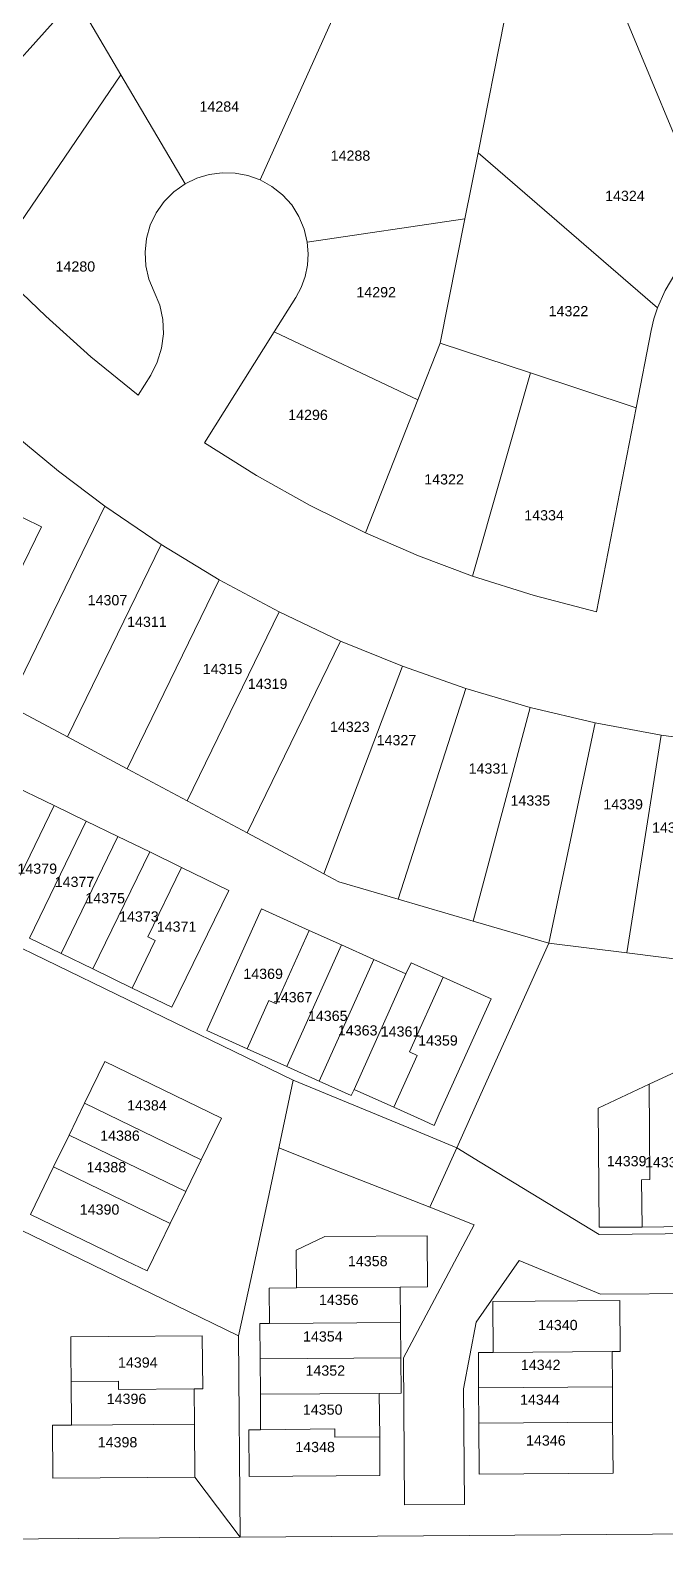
# Model space of a CAD drawing. Header units: feet. Extents: x 865220 to 2843432, y -2240498 to 970288.
# Drawn here: x 2839391 to 2839858, y 963372 to 964482 of the extents above; entities that cross this region are included whole.
import ezdxf
from ezdxf.enums import TextEntityAlignment as Align

# ---------------------------------------------------------------- set-up
doc = ezdxf.new("R2010")
doc.units = ezdxf.units.FT
doc.header["$LTSCALE"] = 0.015
doc.header["$MEASUREMENT"] = 0
doc.layers.add('Dakota County Addresses', color=7, linetype='Continuous')
doc.layers.add('Dakota County Parcels', color=7, linetype='Continuous')
doc.styles.add('Dimensions 100', font='arial.ttf')

# ---------------------------------------------------------------- blocks, each defined once
blk = doc.blocks.new('ACMAP_ANN_TEMPLATE_Dakota County Addresses')
at = {"layer": 'Dakota County Addresses', "style": 'Dimensions 100'}
blk.add_attdef('DakotaCountyAddress', text='', height=50, dxfattribs=at).set_placement((0, 0), align=Align.CENTER)

msp = doc.modelspace()

# ---------------------------------------------------------------- linework, layer by layer
at = {"layer": 'Dakota County Parcels', "lineweight": 5, "ltscale": 100}
for p, q in [((2839560.2, 964372.5), (2839612.9, 964489.6)), ((2839720.4, 964392.4), (2839739.9, 964490.4)), ((2839829, 964491), (2839894.8, 964332.3)), ((2839301.2, 964368.7), (2839408, 964488.2)), ((2839435, 964488.3), (2839457.9, 964449.6)), ((2839362.8, 964310.2), (2839457.9, 964449.6)), ((2839457.9, 964449.6), (2839505.1, 964369.5)), ((2839710.7, 964343.8), (2839720.4, 964392.4)), ((2839720.4, 964392.4), (2839852.2, 964278.3)), ((2839594.9, 964326.6), (2839710.7, 964343.8)), ((2839692.5, 964252.5), (2839710.7, 964343.8)), ((2839362.8, 964310.2), (2839402.7, 964272.3)), ((2839570.5, 964260.6), (2839586.4, 964285.9)), ((2839519.4, 964179.1), (2839570.5, 964260.6)), ((2839570.5, 964260.6), (2839676, 964210.7)), ((2839836.6, 964204.9), (2839847.7, 964261.8)), ((2839676, 964210.7), (2839692.5, 964252.5)), ((2839692.5, 964252.5), (2839758.9, 964230.6)), ((2839470.6, 964214.2), (2839479.8, 964228.8)), ((2839716.3, 964081.2), (2839758.9, 964230.6)), ((2839758.9, 964230.6), (2839836.6, 964204.9)), ((2839637.6, 964113), (2839676, 964210.7)), ((2839807.5, 964054.9), (2839836.6, 964204.9)), ((2839373.5, 964130.1), (2839399.6, 964117.4)), ((2839375, 963986.3), (2839446.1, 964132.6)), ((2839446.1, 964132.6), (2839487.4, 964104.4)), ((2839381.6, 964080.6), (2839399.6, 964117.4)), ((2839418.7, 963962.9), (2839487.4, 964104.4)), ((2839487.4, 964104.4), (2839530.1, 964078.5)), ((2839462.6, 963939.5), (2839530.1, 964078.5)), ((2839530.1, 964078.5), (2839574.1, 964054.8)), ((2839506.7, 963915.9), (2839574.1, 964054.8)), ((2839574.1, 964054.8), (2839619.3, 964033.4)), ((2839550.8, 963892.3), (2839619.3, 964033.4)), ((2839619.3, 964033.4), (2839664.9, 964014.8)), ((2839607, 963862.3), (2839664.9, 964014.8)), ((2839664.9, 964014.8), (2839711.4, 963998.5)), ((2839661.6, 963843.7), (2839711.4, 963998.5)), ((2839711.4, 963998.5), (2839758.6, 963984.6)), ((2839375, 963986.3), (2839418.7, 963962.9)), ((2839716.9, 963827.5), (2839758.6, 963984.6)), ((2839758.6, 963984.6), (2839806.5, 963973.2)), ((2839772.4, 963811.3), (2839806.5, 963973.2)), ((2839806.5, 963973.2), (2839854.9, 963964.3)), ((2839418.7, 963962.9), (2839462.6, 963939.5)), ((2839829.7, 963804.2), (2839854.9, 963964.3)), ((2839854.9, 963964.3), (2839885.4, 963960)), ((2839462.6, 963939.5), (2839506.7, 963915.9)), ((2839374.3, 963929.2), (2839408.9, 963912.4)), ((2839384.2, 963861.3), (2839408.9, 963912.4)), ((2839408.9, 963912.4), (2839432.3, 963901)), ((2839506.7, 963915.9), (2839550.8, 963892.3)), ((2839390.6, 963815), (2839432.3, 963901)), ((2839432.3, 963901), (2839455.7, 963889.7)), ((2839414, 963803.7), (2839455.7, 963889.7)), ((2839455.7, 963889.7), (2839479.1, 963878.3)), ((2839550.8, 963892.3), (2839607, 963862.3)), ((2839437.3, 963792.3), (2839479.1, 963878.3)), ((2839479.1, 963878.3), (2839502.5, 963866.9)), ((2839477.7, 963815.9), (2839502.5, 963866.9)), ((2839502.5, 963866.9), (2839537.1, 963850.1)), ((2839607, 963862.3), (2839618, 963856.4)), ((2839618, 963856.4), (2839661.6, 963843.7)), ((2839306.7, 963845.5), (2839584.6, 963710.5)), ((2839495.4, 963764.2), (2839537.1, 963850.1)), ((2839521, 963747.1), (2839561.2, 963836.5)), ((2839561.2, 963836.5), (2839596.3, 963820.7)), ((2839661.6, 963843.7), (2839716.9, 963827.5)), ((2839716.9, 963827.5), (2839772.4, 963811.3)), ((2839390.6, 963815), (2839414, 963803.7)), ((2839466.1, 963778.3), (2839483.1, 963813.3)), ((2839483.1, 963813.3), (2839477.7, 963815.9)), ((2839572, 963766.7), (2839596.3, 963820.7)), ((2839596.3, 963820.7), (2839620, 963810)), ((2839414, 963803.7), (2839437.3, 963792.3)), ((2839579.8, 963720.6), (2839620, 963810)), ((2839620, 963810), (2839643.7, 963799.3)), ((2839772.4, 963811.3), (2839829.7, 963804.2)), ((2839829.7, 963804.2), (2839883.4, 963797.5)), ((2839437.3, 963792.3), (2839466.1, 963778.3)), ((2839603.5, 963709.9), (2839643.7, 963799.3)), ((2839643.7, 963799.3), (2839667.4, 963788.7)), ((2839667.4, 963788.7), (2839671.1, 963796.9)), ((2839671.1, 963796.9), (2839694.8, 963786.2)), ((2839629.2, 963703.8), (2839667.4, 963788.7)), ((2839670.1, 963731.3), (2839694.8, 963786.2)), ((2839694.8, 963786.2), (2839729.9, 963770.4)), ((2839466.1, 963778.3), (2839495.4, 963764.2)), ((2839550.6, 963733.7), (2839566.5, 963769.1)), ((2839566.5, 963769.1), (2839572, 963766.7)), ((2839521, 963747.1), (2839550.6, 963733.7)), ((2839431.1, 963693.6), (2839446, 963724.2)), ((2839446, 963724.2), (2839531.7, 963682.6)), ((2839550.6, 963733.7), (2839579.8, 963720.6)), ((2839658.4, 963690.7), (2839675.6, 963728.8)), ((2839675.6, 963728.8), (2839670.1, 963731.3)), ((2839579.8, 963720.6), (2839603.5, 963709.9)), ((2839846.1, 963707.5), (2839872, 963719.7)), ((2839603.5, 963709.9), (2839627.2, 963699.2)), ((2839627.2, 963699.2), (2839629.2, 963703.8)), ((2839629.2, 963703.8), (2839658.4, 963690.7)), ((2839808.7, 963689.9), (2839846.1, 963707.5)), ((2839846.6, 963637.5), (2839846.1, 963707.5)), ((2839419.8, 963670.2), (2839431.1, 963693.6)), ((2839431.1, 963693.6), (2839516.9, 963652)), ((2839809.4, 963602.4), (2839808.7, 963689.9)), ((2839531.7, 963682.6), (2839516.9, 963652)), ((2839408.4, 963646.9), (2839419.8, 963670.2)), ((2839419.8, 963670.2), (2839505.5, 963628.6)), ((2839391.5, 963611.9), (2839408.4, 963646.9)), ((2839408.4, 963646.9), (2839494.2, 963605.2)), ((2839516.9, 963652), (2839505.5, 963628.6)), ((2839840.6, 963637.4), (2839846.6, 963637.5)), ((2839840.9, 963602.6), (2839840.6, 963637.4)), ((2839505.5, 963628.6), (2839494.2, 963605.2)), ((2839717.6, 963604.3), (2839685, 963617.1)), ((2839665.6, 963506.4), (2839717.6, 963604.3)), ((2839809.4, 963602.4), (2839840.9, 963602.6)), ((2839840.9, 963602.6), (2839872.9, 963602.9)), ((2839586.7, 963585.6), (2839607.7, 963595.5)), ((2839607.7, 963595.5), (2839682.9, 963596.1)), ((2839683.2, 963558.6), (2839682.9, 963596.1)), ((2839809.4, 963597.2), (2839941.4, 963598.2)), ((2839586.9, 963557.8), (2839586.7, 963585.6)), ((2839718.9, 963532.7), (2839750.6, 963577.9)), ((2839750.6, 963577.9), (2839810.3, 963553.2)), ((2839566.8, 963557.7), (2839586.9, 963557.8)), ((2839567, 963531.7), (2839566.8, 963557.7)), ((2839586.9, 963557.8), (2839663.2, 963558.4)), ((2839663.2, 963558.4), (2839683.2, 963558.6)), ((2839663.4, 963532.4), (2839663.2, 963558.4)), ((2839731.3, 963547.9), (2839824.6, 963548.6)), ((2839731.6, 963510.4), (2839731.3, 963547.9)), ((2839810.3, 963553.2), (2839941.7, 963554.2)), ((2839824.9, 963511.1), (2839824.6, 963548.6)), ((2839560, 963531.6), (2839567, 963531.7)), ((2839560.2, 963505.6), (2839560, 963531.6)), ((2839567, 963531.7), (2839663.4, 963532.4)), ((2839663.6, 963506.4), (2839663.4, 963532.4)), ((2839709.8, 963483.6), (2839718.9, 963532.7)), ((2839518, 963483.7), (2839517.7, 963522.5)), ((2839545.5, 963374.5), (2839544.4, 963522.5)), ((2839560.2, 963505.6), (2839663.6, 963506.4)), ((2839560.4, 963479.6), (2839560.2, 963505.6)), ((2839663.8, 963480.4), (2839663.6, 963506.4)), ((2839666.4, 963398.3), (2839665.6, 963506.4)), ((2839720.6, 963510.3), (2839731.6, 963510.4)), ((2839720.8, 963484.3), (2839720.6, 963510.3)), ((2839731.6, 963510.4), (2839818.9, 963511.1)), ((2839819.1, 963485.1), (2839818.9, 963511.1)), ((2839818.9, 963511.1), (2839824.9, 963511.1)), ((2839421.4, 963488.9), (2839456.2, 963489.2)), ((2839421.6, 963456.9), (2839421.4, 963488.9)), ((2839456.2, 963489.2), (2839456.2, 963483.2)), ((2839456.2, 963483.2), (2839511.7, 963483.6)), ((2839511.7, 963483.6), (2839518, 963483.7)), ((2839511.9, 963457.6), (2839511.7, 963483.6)), ((2839560.4, 963479.6), (2839647.8, 963480.3)), ((2839560.6, 963453.6), (2839560.4, 963479.6)), ((2839647.8, 963480.3), (2839663.8, 963480.4)), ((2839648.1, 963448.3), (2839647.8, 963480.3)), ((2839710.4, 963398.7), (2839709.8, 963483.6)), ((2839720.8, 963484.3), (2839819.1, 963485.1)), ((2839721, 963458.3), (2839720.8, 963484.3)), ((2839819.3, 963459.1), (2839819.1, 963485.1)), ((2839407.6, 963456.8), (2839421.6, 963456.9)), ((2839407.9, 963418), (2839407.6, 963456.8)), ((2839421.6, 963456.9), (2839511.9, 963457.6)), ((2839512.2, 963418.8), (2839511.9, 963457.6)), ((2839721, 963458.3), (2839819.3, 963459.1)), ((2839721.3, 963420.9), (2839721, 963458.3)), ((2839819.6, 963421.6), (2839819.3, 963459.1)), ((2839551.9, 963453.6), (2839560.6, 963453.6)), ((2839552.2, 963419.1), (2839551.9, 963453.6)), ((2839560.6, 963453.6), (2839615.1, 963454.1)), ((2839615.1, 963454.1), (2839615.1, 963448.1)), ((2839615.1, 963448.1), (2839648.1, 963448.3)), ((2839648.3, 963419.8), (2839648.1, 963448.3)), ((2839407.9, 963418), (2839512.2, 963418.8)), ((2839545.5, 963374.5), (2839512.2, 963418.8)), ((2839552.2, 963419.1), (2839648.3, 963419.8)), ((2839721.3, 963420.9), (2839819.6, 963421.6)), ((2839666.4, 963398.3), (2839710.4, 963398.7)), ((2839194.6, 963371.9), (2839545.5, 963374.5)), ((2839545.5, 963374.5), (2839965.9, 963377.7))]:
    msp.add_line(p, q, dxfattribs=at)
for points in [[(2839505.1, 964369.5), (2839496.8, 964363.6), (2839489.7, 964356.5), (2839483.9, 964348.2), (2839479.5, 964339.1), (2839476.7, 964329.4), (2839475.6, 964319.4), (2839476.1, 964309.3), (2839478.4, 964299.5), (2839482.3, 964290.2)], [(2839560.2, 964372.5), (2839551.2, 964375.7), (2839541.8, 964377.4), (2839532.3, 964377.7), (2839522.8, 964376.4), (2839513.7, 964373.6), (2839505.1, 964369.5)], [(2839594.9, 964326.6), (2839592.6, 964336.3), (2839588.7, 964345.5), (2839583.4, 964354), (2839576.7, 964361.4), (2839568.9, 964367.6), (2839560.2, 964372.5)], [(2839586.4, 964285.9), (2839590.3, 964293.4), (2839593.2, 964301.4), (2839595, 964309.7), (2839595.5, 964318.1), (2839594.9, 964326.6)], [(2839894.8, 964332.3), (2839883.7, 964323.9), (2839873.7, 964314.1), (2839865, 964303.1), (2839857.8, 964291.1), (2839852.2, 964278.3)], [(2839479.8, 964228.8), (2839484.6, 964238.3), (2839487.8, 964248.6), (2839489.2, 964259.2), (2839488.7, 964269.8), (2839486.4, 964280.3), (2839482.3, 964290.2)], [(2839852.2, 964278.3), (2839849.6, 964270.2), (2839847.7, 964261.8)], [(2839402.7, 964272.3), (2839435.9, 964242.4), (2839470.6, 964214.2)], [(2839347.6, 964214.3), (2839379.2, 964185.6), (2839412.1, 964158.4), (2839446.1, 964132.6)], [(2839519.4, 964179.1), (2839557.6, 964155), (2839597.1, 964133), (2839637.6, 964113)], [(2839637.6, 964113), (2839676.6, 964096.1), (2839716.3, 964081.2)], [(2839716.3, 964081.2), (2839761.6, 964066.8), (2839807.5, 964054.9)], [(2839704.7, 963660.9), (2839722.3, 963700.2), (2839772.4, 963811.3)], [(2839688, 963677.3), (2839691.9, 963685.9), (2839729.9, 963770.4)], [(2839544.4, 963522.5), (2839555, 963571.8), (2839566.8, 963627.1), (2839584.6, 963710.5)], [(2839584.6, 963710.5), (2839669.6, 963675.4), (2839704.7, 963660.9)], [(2839658.4, 963690.7), (2839680.7, 963680.6), (2839688, 963677.3)], [(2839225.1, 963677.6), (2839446, 963570.3), (2839498, 963545.1), (2839544.4, 963522.5)], [(2839573.9, 963660.7), (2839609, 963646.9), (2839666.7, 963624.3), (2839685, 963617.1)], [(2839685, 963617.1), (2839693.9, 963637.1), (2839704.7, 963660.9)], [(2839704.7, 963660.9), (2839722, 963650.3), (2839809.4, 963597.2)], [(2839477.2, 963570.3), (2839461.8, 963577.8), (2839391.5, 963611.9)], [(2839494.2, 963605.2), (2839486.5, 963589.4), (2839477.2, 963570.3)], [(2839421.1, 963521.8), (2839448.8, 963522), (2839517.7, 963522.5)], [(2839421.4, 963488.9), (2839421.2, 963509), (2839421.1, 963521.8)]]:
    msp.add_lwpolyline(points, dxfattribs=at)

# ---------------------------------------------------------------- block references
at = {"layer": 'Dakota County Addresses', "lineweight": 5, "ltscale": 100, "xscale": 0.15, "yscale": 0.15, "zscale": 0.15}
for p, values in [((2839530.2, 964422.6), {'DakotaCountyAddress': '14284'}), ((2839626.6, 964386.5), {'DakotaCountyAddress': '14288'}), ((2839828.3, 964356.9), {'DakotaCountyAddress': '14324'}), ((2839424.4, 964305), {'DakotaCountyAddress': '14280'}), ((2839645.5, 964286.1), {'DakotaCountyAddress': '14292'}), ((2839786.8, 964272.2), {'DakotaCountyAddress': '14322'}), ((2839595.4, 964195.9), {'DakotaCountyAddress': '14296'}), ((2839695.4, 964148.5), {'DakotaCountyAddress': '14322'}), ((2839768.9, 964122.1), {'DakotaCountyAddress': '14334'}), ((2839448, 964059.7), {'DakotaCountyAddress': '14307'}), ((2839477, 964043.8), {'DakotaCountyAddress': '14311'}), ((2839532.6, 964009.1), {'DakotaCountyAddress': '14315'}), ((2839565.7, 963998.2), {'DakotaCountyAddress': '14319'}), ((2839626.1, 963966.6), {'DakotaCountyAddress': '14323'}), ((2839660.4, 963956.8), {'DakotaCountyAddress': '14327'}), ((2839728, 963935.9), {'DakotaCountyAddress': '14331'}), ((2839758.8, 963912.4), {'DakotaCountyAddress': '14335'}), ((2839827, 963909.6), {'DakotaCountyAddress': '14339'}), ((2839862.8, 963892.5), {'DakotaCountyAddress': '14343'}), ((2839396.4, 963862.3), {'DakotaCountyAddress': '14379'}), ((2839423.8, 963852.6), {'DakotaCountyAddress': '14377'}), ((2839446.3, 963840.6), {'DakotaCountyAddress': '14375'}), ((2839471.1, 963827.1), {'DakotaCountyAddress': '14373'}), ((2839498.8, 963819.7), {'DakotaCountyAddress': '14371'}), ((2839562.4, 963785), {'DakotaCountyAddress': '14369'}), ((2839584.1, 963767.8), {'DakotaCountyAddress': '14367'}), ((2839609.9, 963754.1), {'DakotaCountyAddress': '14365'}), ((2839631.9, 963743.4), {'DakotaCountyAddress': '14363'}), ((2839663.4, 963742.6), {'DakotaCountyAddress': '14361'}), ((2839690.9, 963736), {'DakotaCountyAddress': '14359'}), ((2839477, 963688.3), {'DakotaCountyAddress': '14384'}), ((2839457.2, 963666), {'DakotaCountyAddress': '14386'}), ((2839447.2, 963642.8), {'DakotaCountyAddress': '14388'}), ((2839829.6, 963647.3), {'DakotaCountyAddress': '14339'}), ((2839857.6, 963646.5), {'DakotaCountyAddress': '14337'}), ((2839442.2, 963611.7), {'DakotaCountyAddress': '14390'}), ((2839639.3, 963573.8), {'DakotaCountyAddress': '14358'}), ((2839618, 963545.3), {'DakotaCountyAddress': '14356'}), ((2839779, 963526.8), {'DakotaCountyAddress': '14340'}), ((2839606.3, 963518.4), {'DakotaCountyAddress': '14354'}), ((2839470.3, 963499.2), {'DakotaCountyAddress': '14394'}), ((2839608.1, 963493.3), {'DakotaCountyAddress': '14352'}), ((2839766.4, 963497.5), {'DakotaCountyAddress': '14342'}), ((2839462, 963472.5), {'DakotaCountyAddress': '14396'}), ((2839765.8, 963471.9), {'DakotaCountyAddress': '14344'}), ((2839606.2, 963464.6), {'DakotaCountyAddress': '14350'}), ((2839455.4, 963440.6), {'DakotaCountyAddress': '14398'}), ((2839770.2, 963441.9), {'DakotaCountyAddress': '14346'}), ((2839600.6, 963437.1), {'DakotaCountyAddress': '14348'})]:
    msp.add_blockref('ACMAP_ANN_TEMPLATE_Dakota County Addresses', p, dxfattribs=at).add_auto_attribs(values)

doc.saveas('drawing.dxf')
